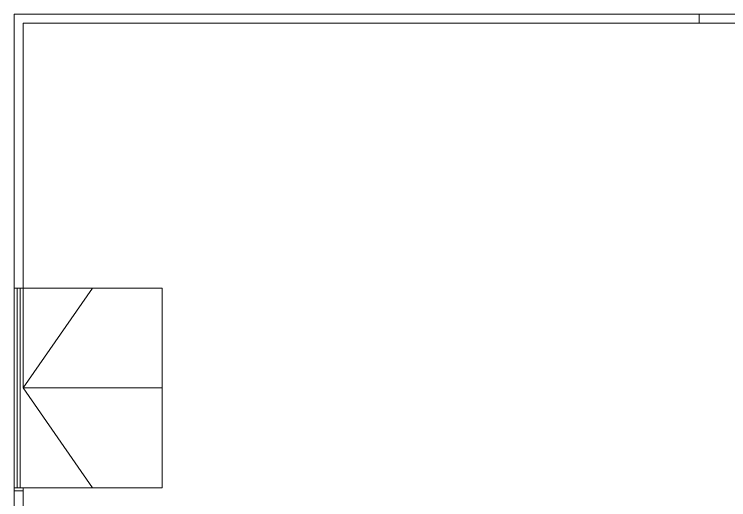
# Model space of a CAD drawing. Header units: millimetres. Extents: x 64 to 283, y 16 to 153.
# Drawn here: x 64.9 to 89.06, y 136.62 to 153.02 of the extents above; entities that cross this region are included whole.
import ezdxf

# ---------------------------------------------------------------- set-up
doc = ezdxf.new("R2010")
doc.units = ezdxf.units.MM
for name, color, linetype, lineweight in [('ARQ', 1, 'Continuous', 0), ('MUROS', 3, 'Continuous', 0), ('REJAS', 3, 'Continuous', 0)]:
    doc.layers.add(name, color=color, linetype=linetype, lineweight=lineweight)

msp = doc.modelspace()

# ---------------------------------------------------------------- linework, layer by layer
at = {"layer": 'ARQ'}
msp.add_lwpolyline([(65.003, 137.02), (65.103, 137.02), (65.103, 143.768), (65.003, 143.768)], close=True, dxfattribs=at)
at = {"layer": 'MUROS'}
msp.add_line((65.203, 132.568), (65.203, 136.92), dxfattribs=at)
at = {"layer": 'REJAS'}
for points in [[(64.903, 140.568), (64.903, 153.018), (88.06, 153.018), (88.06, 152.718)], [(88.06, 152.718), (65.203, 152.718), (65.203, 143.768), (64.903, 143.768)], [(64.903, 132.568), (64.903, 152.418)], [(65.203, 137.02), (65.203, 136.92), (64.903, 136.92), (64.903, 137.02)]]:
    msp.add_lwpolyline(points, dxfattribs=at)
for points in [[(88.06, 153.018), (133.403, 153.018), (133.403, 152.718), (88.06, 152.718)], [(65.203, 136.92), (64.903, 136.92), (64.903, 137.02), (65.203, 137.02)]]:
    msp.add_lwpolyline(points, close=True, dxfattribs=at)
at = {"layer": 'REJAS', "color": 252}
for points in [[(65.203, 137.02), (69.903, 137.02), (69.903, 143.768), (65.203, 143.768), (65.203, 140.394)], [(69.903, 140.394), (65.203, 140.394), (67.553, 137.02), (65.203, 140.394), (67.553, 143.768)]]:
    msp.add_lwpolyline(points, dxfattribs=at)

doc.saveas('drawing.dxf')
